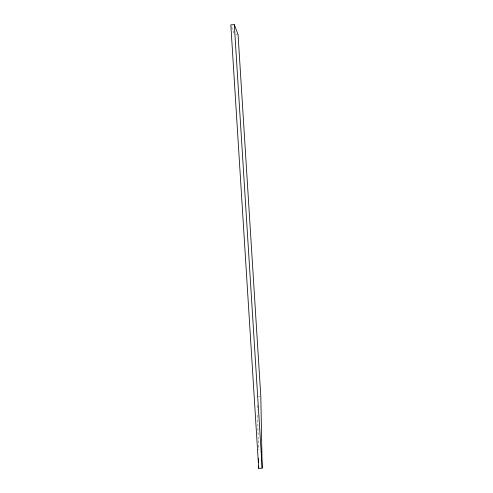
<?xml version="1.0" encoding="UTF-8"?>
<svg xmlns="http://www.w3.org/2000/svg" width="493" height="493" viewBox="0 0 493 493"><rect width="100%" height="100%" fill="white"/><g stroke="black" fill="none" stroke-linecap="round" stroke-linejoin="round"><path stroke-width="0.37" stroke-dasharray="2.46 1.85" d="M235.968 34.658L237.361 34.578M258.726 396.686L260.119 396.606M231.624 26.967L234.039 33.321M257.5 405.234L257.586 409.856M257.691 415.242L258.159 439.873M258.172 440.643L258.35 449.875"/><path stroke-width="0.74" d="M234.298 24.65L230.823 24.847L258.702 468.35L262.177 468.153L260.815 396.569L238.057 34.535L234.298 24.65L262.177 468.153M258.511 458.342L258.585 462.194M258.659 466.039L258.702 468.35"/></g></svg>
